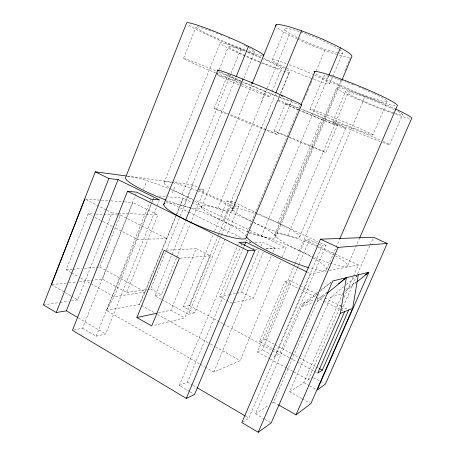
<?xml version="1.0" encoding="UTF-8"?>
<svg xmlns="http://www.w3.org/2000/svg" width="455" height="455" viewBox="0 0 455 455"><rect width="100%" height="100%" fill="white"/><g stroke="black" fill="none" stroke-linecap="round" stroke-linejoin="round"><path stroke-width="0.34" stroke-dasharray="2.27 1.71" d="M261.409 102.91L264.753 91.415A45.477 1.575 22.6 0 1 241.872 81.769M71.094 272.556L66.168 269.792L88.082 213.793L95.112 214.066M71.395 300.749L77.703 299.811L112.032 212.923L117.68 213.167M84.38 268.308L99.787 267.051L120.404 215.044L166.814 238.716L137.2 239.307L114.535 227.534M215.846 73.01A31.691 0.99 22.7 0 1 183.519 58.422L195.991 26.964M73.801 330.051L82.617 328.174L135.112 196.122M135.38 195.462L136.164 193.483M102.426 279.074L132.9 202.452L157.902 214.896L126.666 292.531L102.426 279.074L93.349 280.07M143.473 189.303L146.14 182.603M82.617 328.174L96.141 336.194L149.917 201.81M150.178 201.155L150.969 199.176M153.693 198.141L114.188 296.779L106.413 310.435L199.785 363.949M164.033 182.7L220.157 42.787M96.141 336.194L105.668 333.93L156.856 206.451M157.117 205.796L159.227 200.536M217.069 74.796L218.127 72.163M219.191 69.53L228.467 46.478M172.394 192.96L175.118 186.192M214.157 108.341L227.858 74.444M182.08 194.484L230.81 74.063M231.072 73.403L240.928 49.06M176.085 215.829L145.236 291.985L139.463 304.384L106.413 310.435L151.72 202.708M176.347 215.175L183.234 198.181L191.538 202.174M183.706 205.978L235.792 77.566M147.96 289.363L150.707 288.953L165.404 252.735M166.467 250.096L180.095 216.512M180.362 215.852L192.92 184.901L199.148 187.835M161.235 299.305L155.024 295.898L185.492 220.999M205.319 367.117L213.918 372.042L240.257 360.627L280.746 260.806M282.345 256.87L286.07 247.674L249.027 229.843M243.806 78.368L254.641 51.739M155.024 295.898L161.457 294.812L176.489 257.962M176.756 257.302L190.44 223.741M190.708 223.081L204.124 190.179L199.768 188.125M201.645 207.258L251.968 84.05M272.192 59.941L284.847 29.063M158.42 312.926L170.915 310.242L196.162 248.686L210.346 255.881L184.753 317.869L153.102 325.615M176.477 214.567L139.463 304.384L154.302 312.665M176.75 213.913L183.234 198.181L167.94 196.759M217.86 208.413L267.022 88.805M267.29 88.151L289.164 34.938M225.117 239.074L194.564 312.858L183.382 306.767L213.173 234.462M214.527 231.174L226.982 200.939L232.277 201.451L317.749 241.599M241.224 85.733A28.602 0.819 22.6 0 0 269.878 96.773L271.76 92.206M272.027 91.552L281.452 68.677M222.927 221.153L275.326 94.168M213.918 372.042L263.417 251.695M183.382 306.767L189.325 305.504L217.689 236.788M217.956 236.134L232.277 201.451M161.855 299.64L188.575 314.28L220.038 238.147M220.305 237.487L221.119 235.519M221.392 234.865L233.324 205.984L238.636 206.428L225.39 238.42M232.892 208.254L277.476 100.379M232.59 209.459L280.166 94.361M280.434 93.713L289.283 72.305M232.277 210.693L289.716 71.748M274.132 131.029L285.524 103.569A28.136 0.791 22.4 0 1 299.913 108.773M277.652 134.6L291.632 100.959M189.667 391.618L179.321 385.487L237.282 246.297M237.555 245.643L238.374 243.681M232.152 303.269L219.754 296.728L239.956 248.276M241.048 245.655L242.14 243.038L244.267 242.953M300.124 105.48L246.326 234.467A43.862 6.768 23.2 0 0 245.916 235.576M304.241 99.497L307.517 91.648M307.79 90.994L308.609 89.032M309.974 85.762L310.793 83.8M311.066 83.146L313.523 77.253M316.253 70.713L324.716 50.431M179.321 385.487L187.443 382.001L242.845 249.306M243.118 248.652L244.21 246.041M310.003 109.132L323.932 75.877M261.471 236.06L328.567 76.121M236.873 293.213L241.668 292.229L259.401 250.017M261.039 246.121L262.677 242.219L274.592 247.998L272.664 252.57M329.716 83.731L342.649 52.951M151.993 202.06L153.642 198.141M277.959 222.91L321.514 119.506M274.991 234.154L336.575 88.037M275.247 235.821L340.994 79.887M344.816 70.821L350.555 57.216A41.178 4.954 22.4 0 1 337.326 54.634M275.514 237.533L341.711 80.586M233.517 302.95L253.355 298.292L271.282 255.835M332.901 121.422L345.55 91.512M287.725 235.605L347.438 94.606M289.67 137.785A28.017 0.324 22.5 0 0 325.882 152.476L337.513 125.04A28.136 0.791 22.4 0 0 301.517 109.41M299.617 236.953L345.789 128.435A37.043 1.046 22.4 0 0 301.051 108.91M272.454 348.604L259.43 341.557L284.927 281.736L290.114 280.701L299.566 285.416M299.339 250.705L365.143 96.358M269.798 358.767L257.411 351.982L294.925 264.025M295.204 263.371L305.208 239.916L309.434 239.757L318.386 243.971M259.43 341.557L265.089 339.322L290.114 280.701M257.411 351.982L262.41 349.838L297.189 268.416M297.468 267.767L298.582 265.163M298.861 264.509L309.434 239.757M274.655 356.51L322.22 245.78L326.093 245.518L279.302 354.308L274.655 356.51L262.41 349.838M242.435 422.177L248.811 418.071L310.765 273.87L326.616 270.907M372.85 134.987A33.983 1.149 22.3 0 0 326.798 114.944A33.983 1.149 22.3 0 0 324.665 116.218A33.983 1.149 22.3 0 0 372.85 134.987L387.188 101.647M264.52 419.089L255.443 413.8L302.939 303.457L318.113 292.008M326.667 269.28L339.606 239.307M271.885 403.21L273.643 402.072L318.335 298.742L327.304 292.008M389.622 144.644L402.624 114.637M301.762 398.546L289.647 391.761L330.649 297.365L344.202 286.309M347.688 265.51L359.285 238.829M289.647 391.761L303.832 382.627L343.514 291.598M293.958 372.002L308.206 379.806L341.33 303.906M344.162 297.416L353.222 276.657M353.507 276.009L358.318 264.981L318.648 246.257M341.694 310.094L369.824 245.7M370.108 245.046L372.952 238.545M316.885 294.01L301.585 306.596L313.029 302.962M320.161 291.314L332.184 281.423M325.2 295.016L317.067 301.682L315.719 302.109M346.369 284.54L357.209 275.69M345.39 291.331L356.293 282.464M320.923 289.886L331.047 282.248M345.504 289.676L356.316 281.605M255.443 413.8L268.95 405.098M308.206 379.806L312.42 377.093M330.649 297.365L342.661 293.549M302.939 303.457L314.32 299.976M316.993 299.151L318.335 298.742M188.575 314.28L194.564 312.858M219.754 296.728L228.66 294.897M229.343 294.76L236.19 293.356M329.375 270.395L358.318 264.981M43.367 304.913L59.486 302.518M60.185 302.416L68.597 301.164M126.666 292.531L147.272 289.465M52.137 284.585L68.204 282.822M68.898 282.748L76.582 281.907M79.375 281.599L92.649 280.144M66.168 269.792L72.47 269.275M73.17 269.218L81.576 268.535M180.089 258.15L210.346 255.881M265.885 248.987L286.07 247.674M257.632 249.073L254.806 249.249L252.906 248.316M266.112 248.532L274.592 247.998M166.24 250.21L196.162 248.686M249.221 242.754L251.348 242.674M254.885 242.532L262.677 242.219M95.812 214.095L118.294 214.965M119 214.987L120.404 215.044M118.385 213.196L157.902 214.896M85.551 199.074L110.286 200.837M110.992 200.888L123.715 201.798M124.42 201.849L132.9 202.452M158.909 195.917L167.247 196.691M198.966 189.547L204.124 190.179M127.588 176.148L192.92 184.901M264.753 91.415L274.786 95.476A45.477 1.575 22.6 0 0 298.924 104.519M320.32 242.805L326.093 245.518M226.982 200.939L238.636 206.428M319.023 244.272L322.22 245.78M198.323 189.468L233.324 205.984M305.208 239.916L318.005 245.956M192.175 202.481L248.385 229.536M166.223 201.133L187.921 211.717M188.558 212.03L242.157 238.181M245.347 239.739L252.366 243.163M307.586 272.317L310.765 273.87M300.198 285.729L316.583 293.896M317.215 294.209L324.148 297.667M324.779 297.979L340.533 305.834M341.165 306.152L347.466 309.292M284.927 281.736L298.264 288.407M298.901 288.726L315.412 296.996M316.049 297.308L323.039 300.806M323.67 301.125L340.186 309.389M340.823 309.707L343.36 310.981M86.109 199.671L106.345 210.017M106.976 210.341L112.032 212.923M241.668 292.229L253.355 298.292M88.082 213.793L92.496 216.085M95.01 217.393L102.568 221.318M103.2 221.642L113.904 227.204M265.089 339.322L274.422 344.35M275.048 344.685L291.228 353.393M291.854 353.728L298.696 357.414M299.322 357.749L316.128 366.798M316.748 367.134L318.614 368.135M273.074 348.939L289.198 357.67M289.818 358.005L296.643 361.697M297.263 362.032L314.007 371.098M314.627 371.434L316.487 372.44M189.325 305.504L223.064 323.806M223.689 324.142L271.806 350.242M272.426 350.577L279.302 354.308M150.707 288.953L161.457 294.812M313.654 377.764L319.814 381.125M320.434 381.461L324.131 383.474M270.418 359.109L286.525 367.93M287.145 368.271L293.339 371.661M99.787 267.051L145.236 291.985L114.188 296.779L79.096 277.055M303.832 382.627L309.303 385.641M309.912 385.976L317.203 389.992M170.915 310.242L184.753 317.869M157.396 314.388L209.954 343.718M210.574 344.065L214.902 346.483M215.522 346.824L240.257 360.627M302.37 398.887L310.242 403.295M71.708 272.903L78.482 276.708M273.643 402.072L277.88 404.489M200.399 364.301L204.699 366.764M51.438 284.659L70.986 295.932M71.594 296.285L77.703 299.811M265.123 419.442L271.169 422.968M78.465 317.943L105.668 333.93M187.443 382.001L192.306 384.862M192.914 385.214L196.56 387.359M245.774 416.285L248.811 418.071M190.275 391.983L194.535 394.508M257.029 214.14A36.428 4.704 22.8 0 1 299.629 236.93A36.428 4.704 22.8 0 1 253.071 222.114M251.786 221.5A36.428 4.704 22.8 0 1 232.522 208.566A36.428 4.704 22.8 0 1 256.41 213.907M253.714 222.421A40.057 5.705 22.6 0 1 260.982 235.923A40.057 5.705 22.6 0 1 201.963 207.935A40.057 5.705 22.6 0 1 251.86 221.539M335.642 255.994A39.642 5.483 23.4 0 1 328.76 262.74A39.642 5.483 23.4 0 1 275.292 235.883A39.642 5.483 23.4 0 1 317.419 246.843M318.056 247.133A39.642 5.483 23.4 0 1 335.068 255.67M198.335 191.123A37.026 4.851 22.1 0 1 232.71 210.244A37.026 4.851 22.1 0 1 195.246 200.319M192.738 199.273A37.026 4.851 22.1 0 1 171.393 188.87M168.771 187.244A37.026 4.851 22.1 0 1 197.026 190.605M194.751 201.281A40.956 5.869 21.7 0 1 191.652 207.969M189.854 207.577A40.956 5.869 21.7 0 1 166.433 200.217M127.36 176.813A40.956 5.869 21.7 0 1 170.255 189.206M170.875 189.468A40.956 5.869 21.7 0 1 194.188 200.934M165.677 203.049A44.562 7.047 22.2 0 1 190.998 208.225M191.691 208.458A44.562 7.047 22.2 0 1 245.609 235.457M313.279 258.008A43.862 6.768 23.2 0 1 309.696 267.972M249.141 233.825A43.862 6.768 23.2 0 1 312.687 257.666M345.766 128.469A37.043 1.046 22.4 0 1 298.969 110.178M298.355 109.917A37.043 1.046 22.4 0 1 277.322 100.168A37.043 1.046 22.4 0 1 300.419 108.66M337.513 125.068A28.136 0.791 22.4 0 1 300.516 110.565M298.565 109.729A28.136 0.791 22.4 0 1 285.512 103.575M241.241 81.496A45.477 1.575 22.6 0 1 218.832 71.048M291.484 100.731A34.535 1.194 22.6 0 1 264.213 90.824L262.234 90.01A34.535 1.194 22.6 0 1 243.124 81.889M240.9 80.905A34.535 1.194 22.6 0 1 227.921 74.557M228.507 74.461A34.535 1.194 22.6 0 1 228.996 74.58M395.099 105.861A44.977 3.686 22.1 0 1 355.105 92.422A44.977 3.686 22.1 0 1 315.929 73.847M409.46 118.391A40.552 2.969 22 0 1 393.421 113.591M392.739 113.346A40.552 2.969 22 0 1 344.765 93.275A40.552 2.969 22 0 1 346.448 89.794A40.552 2.969 22 0 1 394.951 108.779M374.101 93.747A34.159 2.798 22.1 0 1 380.073 100.515A34.159 2.798 22.1 0 1 334.055 82.275A34.159 2.798 22.1 0 1 333.714 77.737M334.232 77.902A34.159 2.798 22.1 0 1 336.996 78.8M337.582 78.994A34.159 2.798 22.1 0 1 338.776 79.403M339.39 79.614A34.159 2.798 22.1 0 1 340.636 80.052M341.273 80.273A34.159 2.798 22.1 0 1 346.266 82.093M347.307 82.486A34.159 2.798 22.1 0 1 351.015 83.908M351.55 84.112A34.159 2.798 22.1 0 1 355.332 85.614M358.58 86.939A34.159 2.798 22.1 0 1 363.909 89.174M364.432 89.402A34.159 2.798 22.1 0 1 373.515 93.474M401.196 113.272A30.798 2.258 22 0 1 395.384 113.318M394.127 112.92A30.798 2.258 22 0 1 353.791 96.693A30.798 2.258 22 0 1 353.871 93.292A30.798 2.258 22 0 1 394.206 109.501M397.869 111.35A30.798 2.258 22 0 1 400.542 112.857M262.467 55.88A41.923 3.185 23 0 1 246.132 50.994M245.501 50.767A41.923 3.185 23 0 1 187.642 24.28M286.758 69.587A37.816 2.622 22.7 0 1 267.267 65.287A37.816 2.622 22.7 0 1 221.596 44.442A37.816 2.622 22.7 0 1 246.769 51.33M247.435 51.597A37.816 2.622 22.7 0 1 261.591 57.478M264.088 58.564A37.816 2.622 22.7 0 1 286.189 69.245M248.39 47.502A31.844 2.417 23 0 1 248.8 50.863M245.046 49.652A31.844 2.417 23 0 1 201.207 30.769A31.844 2.417 23 0 1 211.859 31.423M212.457 31.645A31.844 2.417 23 0 1 213.668 32.106M216.159 33.067A31.844 2.417 23 0 1 218.081 33.824M220.038 34.608A31.844 2.417 23 0 1 223.513 36.036M228.512 38.152A31.844 2.417 23 0 1 230.002 38.794M244.295 45.398A31.844 2.417 23 0 1 245.279 45.887M245.757 46.131A31.844 2.417 23 0 1 247.128 46.831M262.057 58.445A28.722 1.991 22.7 0 1 281.469 68.603A28.722 1.991 22.7 0 1 262.188 62.653M260.027 61.795A28.722 1.991 22.7 0 1 245.774 55.76M245.251 55.527A28.722 1.991 22.7 0 1 228.467 46.564A28.722 1.991 22.7 0 1 244.426 51.199M247.816 52.513A28.722 1.991 22.7 0 1 261.477 58.189M336.689 54.446A41.178 4.954 22.4 0 1 297.712 39.181M297.104 38.897A41.178 4.954 22.4 0 1 276.521 26.817M339.566 49.618A31.276 3.759 22.4 0 1 338.964 53.212M338.002 53.042A31.276 3.759 22.4 0 1 299.333 38.635M297.274 37.617A31.276 3.759 22.4 0 1 300.311 31.913M300.897 32.112A31.276 3.759 22.4 0 1 338.628 48.998M240.655 82.622A31.691 0.99 22.7 0 1 216.455 73.261M183.519 58.422A31.691 0.99 22.7 0 1 216.91 71.321M218.872 72.152A31.691 0.99 22.7 0 1 240.826 82.071M230.298 115.485A34.358 0.489 22.5 0 0 240.473 119.75L242.629 120.649A34.358 0.489 22.5 0 0 277.379 134.561A34.358 0.489 22.5 0 0 250.978 123.049L249.01 122.23A34.358 0.489 22.5 0 0 229.894 114.398M226.687 113.955A34.358 0.489 22.5 0 1 228.2 113.716M241.81 84.209A28.602 0.819 22.6 0 1 269.878 96.773M239.023 84.806A28.602 0.819 22.6 0 1 217.262 74.995M217.325 74.791A28.602 0.819 22.6 0 1 241.213 83.965M314.689 75.223A31.128 2.349 22.5 0 1 329.687 83.771A31.128 2.349 22.5 0 1 311.544 78.522M310.975 78.311A31.128 2.349 22.5 0 1 287.071 68.335M285.512 67.613A31.128 2.349 22.5 0 1 285.99 63.495M289.454 64.758A31.128 2.349 22.5 0 1 314.115 74.961M383.468 141.505A30.656 0.927 22.3 0 1 382.78 142.495M380.249 141.55A30.656 0.927 22.3 0 1 340.653 125.267A30.656 0.927 22.3 0 1 341.267 124.124A30.656 0.927 22.3 0 1 380.892 140.345M288.965 136.847A28.017 0.324 22.5 0 1 325.882 152.476M286.565 136.477A28.017 0.324 22.5 0 1 287.503 136.255"/><path stroke-width="0.68" d="M278.483 404.836L296.023 414.846L340.357 313.387L346.357 277.686L343.553 279.791M296.023 414.846L310.85 403.636L352.653 308.297L358.295 274.809M126.183 175.96L95.271 171.819L43.367 304.913L56.238 312.539L66.373 310.833L77.856 317.584M51.438 284.659L84.846 199.023M56.238 312.539L108.847 178.485L118.061 179.617L159.495 199.881L150.969 199.176L136.688 192.164L127.531 191.271L72.447 330.336L186.311 398.404L194.535 394.508L255.027 250.29L238.915 242.373L245.848 242.117L306.949 272.005M66.373 310.833L118.061 179.617M163.743 204.562L217.848 70.127M136.898 317.545L164.153 250.318L179.384 258.201L151.725 325.951L136.898 317.545L157.032 313.222M236.054 76.912L248.47 46.308M185.68 219.964L242.976 79.119M252.241 83.396L276.196 24.741M275.861 92.865L301.472 30.798M300.926 105.065L314.962 71.418M244.483 245.387L245.848 242.117M186.311 398.404L248.089 250.75L255.027 250.29M328.834 75.479L340.425 47.849M341.984 79.932L351.914 56.386A41.178 4.954 22.4 0 0 312.005 34.79A41.178 4.954 22.4 0 0 275.912 26.026M320.502 239.165L241.855 422.553L258.218 432.25L271.169 422.968L332.73 280.974L368.834 272.261L317.203 389.992L325.365 384.145L387.194 243.442L373.521 237.243L320.502 239.165L338.093 247.395L387.194 243.442M339.891 238.653L397.289 105.725A44.977 3.686 22.1 0 0 356.231 84.914A44.977 3.686 22.1 0 0 314.052 72.083M258.218 432.25L338.093 247.395M359.569 238.181L411.633 118.448A40.552 2.969 22 0 0 395.605 109.081M344.634 311.618L317.732 373.111L322.35 370.148L348.729 309.923M326.826 293.685L346.357 277.686M356.839 282.02L368.834 272.261L365.422 274.809M338.509 283.584L339.635 282.743M340.755 281.901L342.433 280.633M340.357 313.387L352.653 308.297M95.271 171.819L108.847 178.485M127.531 191.271L248.089 250.75M319.239 368.47L322.35 370.148M197.169 387.717L245.165 415.933M165.779 199.972A40.956 5.869 21.7 0 1 125.506 177.712L186.63 22.955A41.923 3.185 23 0 1 228.535 37.242A41.923 3.185 23 0 1 263.479 55.868M309.042 267.785A43.862 6.768 23.2 0 1 246.172 236.321M164.397 203.493A44.562 7.047 22.2 0 0 198.448 225.805A44.562 7.047 22.2 0 0 246.007 238.232L301.637 104.917A45.477 1.575 22.6 0 0 254.453 83.754A45.477 1.575 22.6 0 0 218.457 70.821M251.188 82.89A34.535 1.194 22.6 0 1 252.781 83.532M281.167 95.618A34.535 1.194 22.6 0 1 282.714 96.324"/></g></svg>
